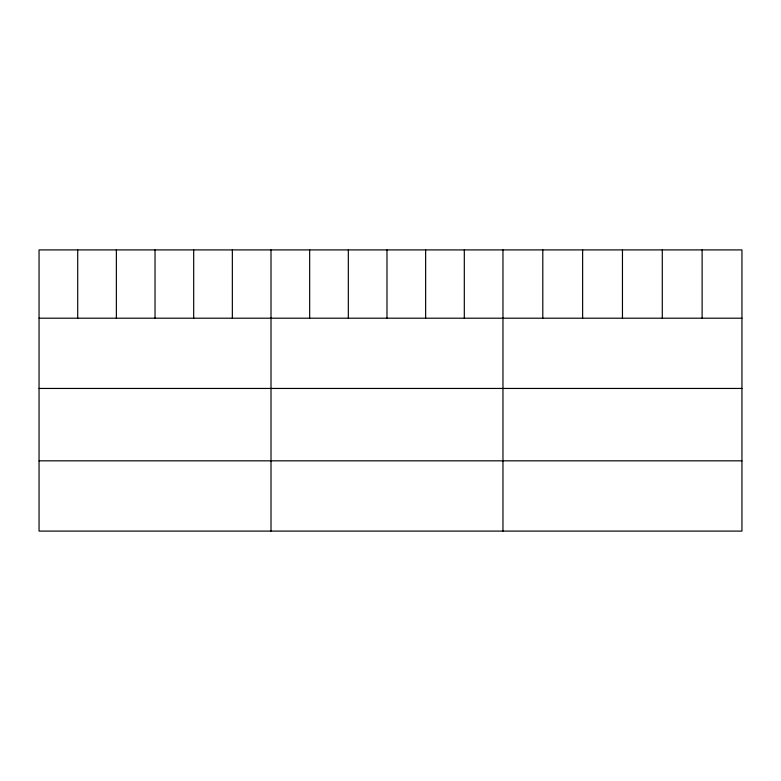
<?xml version="1.0" encoding="UTF-8"?>
<svg xmlns="http://www.w3.org/2000/svg" width="781" height="781" viewBox="0 0 781 781"><rect width="100%" height="100%" fill="white"/><g stroke="black" fill="none" stroke-linecap="round" stroke-linejoin="round"><path stroke-width="1.17" d="M741.95 318.199L741.95 531.09L39.05 531.09L39.05 249.91L741.95 249.91L741.95 318.199L39.05 318.199M39.05 388.45L741.95 388.45M39.05 460.829L741.95 460.829M702.119 249.91L702.119 318.199M662.288 249.91L662.288 318.199M622.457 249.91L622.457 318.199M582.626 249.91L582.626 318.199M542.795 249.91L542.795 318.199M502.964 249.91L502.964 531.09M464.305 249.91L464.305 318.199M425.645 249.91L425.645 318.199M386.985 249.91L386.985 318.199M348.326 249.91L348.326 318.199M309.666 249.91L309.666 318.199M271.007 249.91L271.007 531.09M232.347 249.91L232.347 318.199M193.688 249.91L193.688 318.199M155.029 249.91L155.029 318.199M116.369 249.91L116.369 318.199M77.709 249.91L77.709 318.199"/></g></svg>
